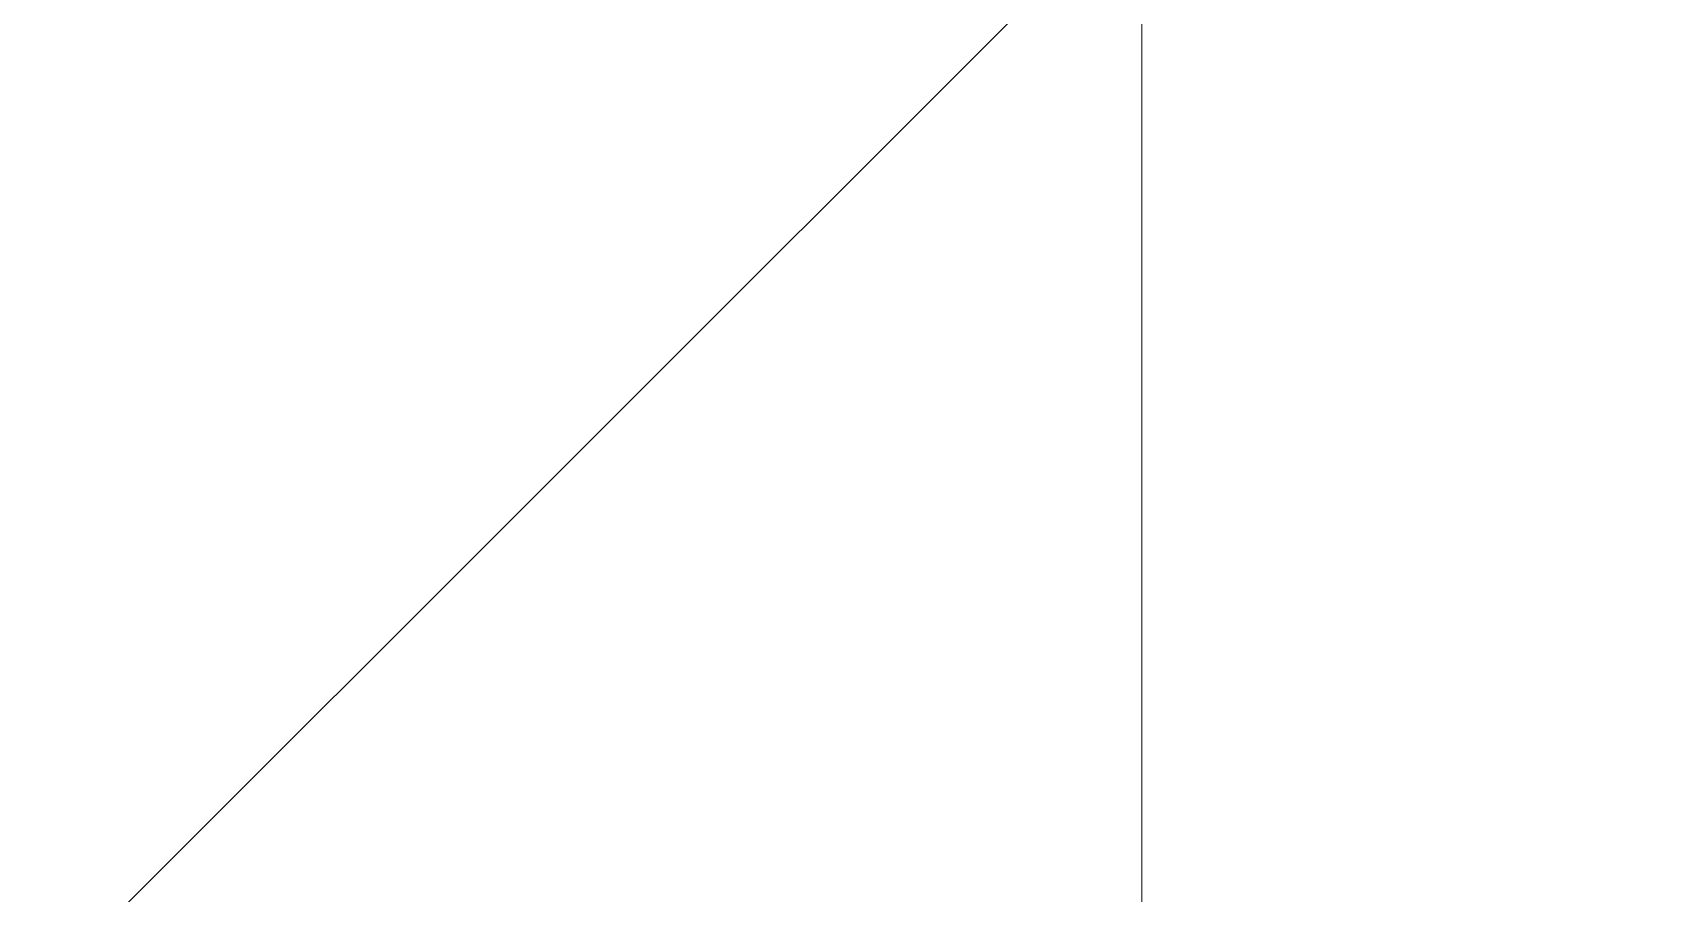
# Model space of a CAD drawing. Header units: millimetres. Extents: x -213547 to 415037, y -3642 to 106956.
# Drawn here: x 93063.3 to 93145.7, y 92726.5 to 92770.3 of the extents above; entities that cross this region are included whole.
import ezdxf

# ---------------------------------------------------------------- set-up
doc = ezdxf.new("R2010")
doc.units = ezdxf.units.MM
doc.layers.add('A-DOOR-1', color=7, linetype='Continuous', lineweight=5, true_color=0xc0c0c0)
doc.layers.add('A-DOOR-FRAM-1', color=7, linetype='Continuous', lineweight=5, true_color=0xc0c0c0)
doc.layers.add('I-WALL', color=7, linetype='Continuous', lineweight=5)
doc.layers.get('A-DOOR-1').off()

# ---------------------------------------------------------------- blocks, each defined once
blk = doc.blocks.new('110_Дверь_СКБ_2Ст - Д-1_л_Лестничная клетка EIS60 2-32142534-Объем проектирования 1 этажа')
at = {"layer": 'A-DOOR-FRAM-1'}
blk.add_line((-687.5, 110), (-687.5, 30), dxfattribs=at)
blk = doc.blocks.new('1floor')
at = {"layer": 'I-WALL'}
h = blk.add_hatch(dxfattribs=at)
h.set_pattern_fill('FP_1', color=256, style=0, pattern_type=2)
h.set_pattern_definition([(45, (0, 0), (-114.04925, 114.04925), []), (45, (114.05, 0), (-114.04925, 114.04925), [201.612, -40.322, 6.706, -33.617])])
h.paths.add_polyline_path([(94800, 13400), (94800, 13620), (94455, 13620), (94455, 13400), (94580, 13400)])
h.paths.add_polyline_path([(93000, 13400), (93055, 13400), (93055, 13620), (92810, 13620), (92810, 13400)])
at = {"layer": 'A-DOOR-1'}
blk.add_blockref('110_Дверь_СКБ_2Ст - Д-1_л_Лестничная клетка EIS60 2-32142534-Объем проектирования 1 этажа', (93742.5, 13510), dxfattribs=at)

msp = doc.modelspace()

# ---------------------------------------------------------------- block references
msp.add_blockref('1floor', (64.702, 79186.05))

doc.saveas('drawing.dxf')
